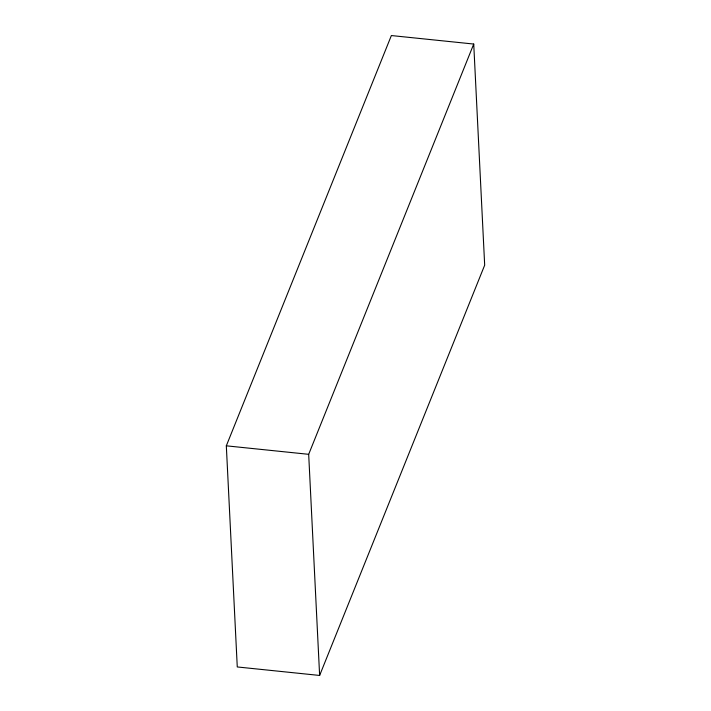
<?xml version="1.0" encoding="UTF-8"?>
<svg xmlns="http://www.w3.org/2000/svg" width="711" height="711" viewBox="0 0 711 711"><rect width="100%" height="100%" fill="white"/><g stroke="black" fill="none" stroke-linecap="round" stroke-linejoin="round"><path stroke-width="1.07" d="M226.32 445.824L391.37 35.55L473.73 44.046L484.68 265.176L319.63 675.45L237.27 666.954L226.32 445.824L308.681 454.32L473.73 44.046M308.681 454.32L319.63 675.45"/></g></svg>
